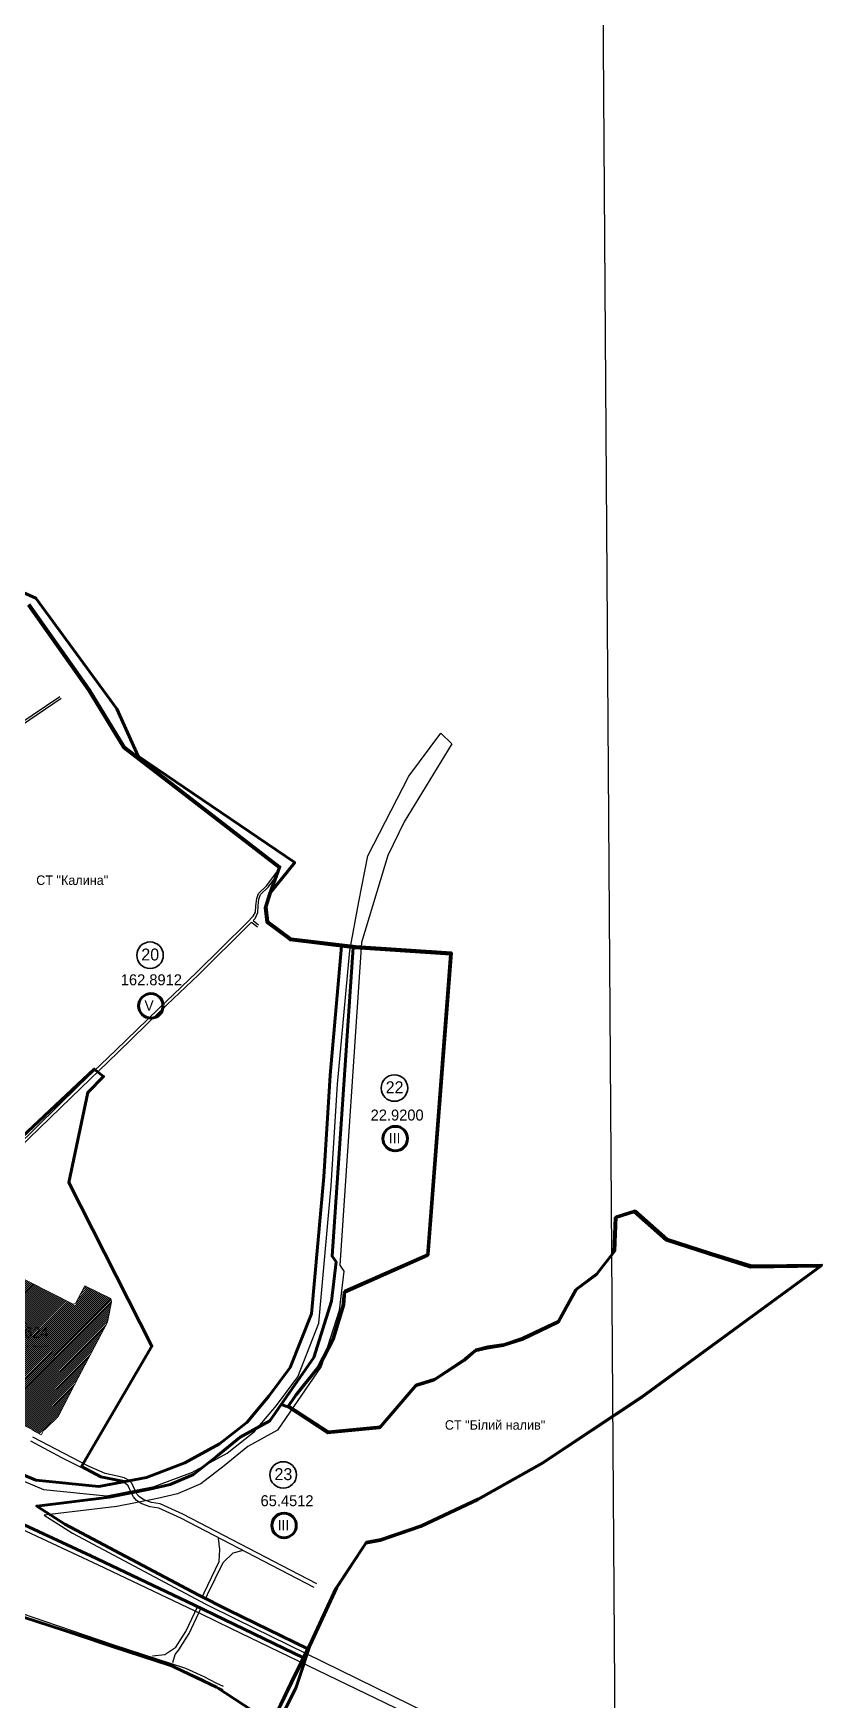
# Model space of a CAD drawing. Header units: millimetres. Extents: x 1378883 to 1389513, y 5662980 to 5673292.
# Drawn here: x 1387423 to 1389513, y 5665288 to 5669708 of the extents above; entities that cross this region are included whole.
import ezdxf
from ezdxf.enums import TextEntityAlignment as Align

# ---------------------------------------------------------------- set-up
doc = ezdxf.new("R2010")
doc.units = ezdxf.units.MM
doc.layers.add('_5Інше', color=252, linetype='Continuous', lineweight=25)
for name, color, linetype in [('N-raion', 1, 'Continuous'), ('PAY', 4, 'Continuous'), ('zona', 3, 'Continuous'), ('вулиці', 7, 'Continuous'), ('ВулНазва', 7, 'Continuous'), ('КартаСкан', 252, 'Continuous'), ('межа по генплану', 7, 'Continuous'), ('район', 6, 'Continuous')]:
    doc.layers.add(name, color=color, linetype=linetype)
picture_1 = doc.add_image_def('image1.tif', size_in_pixel=(29607, 29619))

# ---------------------------------------------------------------- blocks, each defined once
blk = doc.blocks.new('ЛвЗд')
at = {"layer": '_5Інше', "color": 204, "linetype": 'Continuous'}
for points in [[(51481.683, 25486.723), (51567.014, 25600.454)], [(51567.014, 25600.454), (51596.237, 25571.736)], [(51596.237, 25571.736), (51468.793, 25366.122)], [(51371.379, 25275.754), (51481.683, 25486.723)], [(51468.793, 25366.122), (51424.468, 25276.799)], [(51347.23, 25154.422), (51371.379, 25275.754)], [(51424.468, 25276.799), (51353.653, 25046.434)], [(51321.947, 25025.684), (51347.23, 25154.422)], [(51287.915, 24670.497), (51321.947, 25025.684)], [(51353.653, 25046.434), (51290.564, 24190.249)], [(51269.547, 24400.868), (51287.915, 24670.497)], [(51234.626, 24037.504), (51269.547, 24400.868)], [(51290.564, 24190.249), (51301.051, 24174.389)], [(51301.051, 24174.389), (51288.254, 24070.821)], [(51288.254, 24070.821), (51240.099, 23921.774)], [(51177.595, 23895.051), (51234.626, 24037.504)], [(51240.099, 23921.774), (51123, 23754)], [(51120.838, 23819.331), (51177.595, 23895.051)], [(51062.243, 23750.411), (51120.838, 23819.331)], [(50989.267, 23693.983), (51062.243, 23750.411)], [(51123, 23754), (51044, 23711)], [(50195.417, 23732.399), (50501.668, 23600.42)], [(50897, 23644), (50989.267, 23693.983)], [(51044, 23711), (50980.916, 23660.518)], [(50980.916, 23660.518), (50919.383, 23612.542)], [(50668.424, 23582.659), (50794.876, 23606.094)], [(50794.876, 23606.094), (50897, 23644)], [(50919.383, 23612.542), (50857.285, 23586.371)], [(50501.668, 23600.42), (50668.424, 23582.659)], [(50803.797, 23574.959), (50696.173, 23554.007)], [(50857.285, 23586.371), (50803.797, 23574.959)], [(50646.285, 23398.4), (50305.937, 23559.469)], [(50696.173, 23554.007), (50503.428, 23531.779)], [(50503.428, 23531.779), (50578.154, 23483.539)], [(50578.154, 23483.539), (50930.154, 23293.383)], [(50918.31, 23267.048), (50646.285, 23398.4)], [(50998.311, 23227.748), (50918.31, 23267.048)], [(50930.154, 23293.383), (51010.436, 23252.939)], [(51010.436, 23252.939), (51651.726, 22933.344)], [(51635.533, 22915.415), (50998.311, 23227.748)]]:
    blk.add_lwpolyline(points, dxfattribs=at)

msp = doc.modelspace()

# ---------------------------------------------------------------- hatches: boundary and pattern name
at = {"layer": 'вулиці', "lineweight": -2}
h = msp.add_hatch(dxfattribs=at)
h.set_pattern_fill('ANSI31', color=12, scale=30, style=0)
h.set_pattern_definition([(45, (2.4066, 2.8008), (-2.6516504294, 2.6516504294), [])])
h.paths.add_polyline_path([(1387214.3, 5666111.2), (1387354.5, 5666036.8), (1387370, 5666034.5), (1387382.4, 5666023.6), (1387420.1, 5666004.1), (1387419.6, 5666003.1), (1387440.9, 5665991.9), (1387455.3, 5666006.5), (1387489.2, 5666038.8), (1387533.8, 5666126.1), (1387620.1, 5666289.4), (1387630.6, 5666342.9), (1387628.2, 5666351.6), (1387560.1, 5666385.8), (1387532.7, 5666334.5), (1387354.8, 5666425.5), (1387349.8, 5666421.8), (1387339.9, 5666400.2), (1387337.5, 5666394.7), (1387344.2, 5666391), (1387341.4, 5666385.4), (1387334.9, 5666388.5)])
h.paths.add_polyline_path([(1387362, 5666220.6), (1387479.1, 5666220.6), (1387479.1, 5666229.4), (1387362, 5666229.4)], flags=24)

# ---------------------------------------------------------------- linework, layer by layer
at = {"layer": 'N-raion', "color": 1, "lineweight": 35}
for centre in [(1387732.6, 5667262.4), (1388380.5, 5666910.2), (1388085.7, 5665883.8)]:
    msp.add_circle(centre, 35.2, dxfattribs=at)
at = {"layer": 'zona', "color": 3, "lineweight": 60}
for centre in [(1387734.9, 5667128.2), (1388382.7, 5666776), (1388087.9, 5665749.7)]:
    msp.add_circle(centre, 32.5, dxfattribs=at)
at = {"layer": 'вулиці', "color": 7}
for points in [[(1386711.8, 5667445.6), (1386786.5, 5667506.3), (1386860.3, 5667573.1), (1386909.2, 5667623.4), (1386933, 5667634.4), (1387047.2, 5667641.9), (1387052.3, 5667645.3), (1387077.7, 5667663.3), (1387106.5, 5667682.2), (1387167.4, 5667726.2), (1387259.8, 5667786.6), (1387347.1, 5667849.5), (1387493.5, 5667949)], [(1386715.6, 5667441), (1386790.4, 5667501.8), (1386864.5, 5667568.7), (1386912.7, 5667618.4), (1386934.5, 5667628.5), (1387049.1, 5667636), (1387055.7, 5667640.3), (1387081.1, 5667658.3), (1387109.9, 5667677.2), (1387170.8, 5667721.3), (1387263.2, 5667781.7), (1387350.6, 5667844.6), (1387496.9, 5667944)], [(1387360.2, 5666725.8), (1387385.4, 5666751.4), (1387548.7, 5666910.2), (1387647.4, 5667004.8), (1387760.6, 5667114.6), (1387861.2, 5667210.9), (1387995.3, 5667343.8), (1388001.9, 5667350.4)], [(1387372.5, 5666752.8), (1387376.4, 5666752.8), (1387543.1, 5666915.9), (1387641.9, 5667010.6), (1387755, 5667120.4), (1387855.6, 5667216.7), (1387989.7, 5667349.5), (1388006, 5667365.8)], [(1385687.6, 5666223.8), (1385820.5, 5666092.9), (1385941.7, 5665969.6), (1385978.8, 5665931.6), (1386001.3, 5665909.7), (1386024.8, 5665893.6), (1386063, 5665880.1), (1386157.8, 5665855.6), (1386384.9, 5665798.3), (1386584.5, 5665747.5), (1386943.9, 5665655.8), (1387085.7, 5665620.3), (1387277.2, 5665555.9), (1387452.9, 5665495.6), (1387633.6, 5665434.4), (1387826.9, 5665371.1), (1387874.8, 5665349.5), (1387907.1, 5665332.7), (1387926.6, 5665323.4)], [(1388174.9, 5665595.3), (1388104.9, 5665630.9), (1387819.4, 5665779.7), (1387759.7, 5665806.9), (1387736.3, 5665810.5), (1387716.2, 5665818), (1387704.7, 5665825.3), (1387698.3, 5665832.3), (1387693.3, 5665842.8), (1387684.3, 5665861.9), (1387674.5, 5665870.7), (1387663.6, 5665876.5), (1387646.3, 5665880.4), (1387613.6, 5665888), (1387570.9, 5665906.3), (1387504.7, 5665940.3), (1387421.8, 5665984.3)], [(1385932.3, 5665964.8), (1385934.2, 5665962.9), (1385972.3, 5665925.6), (1385993.9, 5665904.6), (1386020, 5665886.9), (1386059.8, 5665872.2), (1386155.9, 5665847.8), (1386382.9, 5665790.5), (1386582.5, 5665739.7), (1386942, 5665648.1), (1387083.4, 5665612.7), (1387274.6, 5665548.4), (1387450.3, 5665488.1), (1387631, 5665426.8), (1387824, 5665363.7), (1387871.3, 5665342.3), (1387903.5, 5665325.5), (1387925.5, 5665315)], [(1388167.7, 5665585.5), (1388099.4, 5665620.3), (1387814.1, 5665768.9), (1387756.3, 5665795.3), (1387733.3, 5665798.9), (1387710.8, 5665807.2), (1387696.9, 5665816), (1387688.3, 5665825.5), (1387682.4, 5665837.6), (1387674.5, 5665854.6), (1387667.6, 5665860.8), (1387659.4, 5665865.1), (1387643.6, 5665868.7), (1387609.8, 5665876.6), (1387565.8, 5665895.4), (1387499.1, 5665929.6), (1387416.2, 5665973.7)], [(1387871.7, 5665561.6), (1387876.2, 5665571.2), (1387916.3, 5665653.9), (1387917.8, 5665685.9), (1387914.3, 5665716.1)], [(1387880.6, 5665557.2), (1387885.2, 5665566.9), (1387926.2, 5665651.4), (1387952.9, 5665677.2), (1387977.1, 5665683.3)], [(1387739.1, 5665404), (1387772.2, 5665407.2), (1387801.3, 5665427.2), (1387827.9, 5665468.4), (1387859.5, 5665535.7)], [(1387792.9, 5665386.4), (1387799, 5665407.8), (1387808.6, 5665420.1), (1387836.7, 5665463.6), (1387868.5, 5665531.3)]]:
    msp.add_lwpolyline(points, dxfattribs=at)
at = {"layer": 'вулиці', "color": 1}
for points in [[(1388006, 5667365.8), (1388012.6, 5667376.9), (1388013, 5667393.8), (1388015.5, 5667413.1), (1388020.4, 5667426.5), (1388041.3, 5667447), (1388073.8, 5667489.8)], [(1388011.6, 5667360.2), (1388018.6, 5667375.6), (1388018.9, 5667393.4), (1388021.4, 5667411.6), (1388025.6, 5667423.2), (1388045.8, 5667443), (1388062.7, 5667465.3)], [(1388001.9, 5667350.4), (1388017.8, 5667337.9)], [(1388006.1, 5667354.7), (1388011.6, 5667360.2)], [(1388006.1, 5667354.7), (1388020.3, 5667343.5)]]:
    msp.add_lwpolyline(points, dxfattribs=at)
at = {"layer": 'ВулНазва', "color": 7, "lineweight": 9}
msp.add_lwpolyline([(1387444.3, 5665990.1), (1387419.6, 5666003.1), (1387420.1, 5666004.1), (1387382.4, 5666023.6), (1387375.4, 5666029.8), (1387364.4, 5666035.3), (1387354.5, 5666036.8), (1387214.3, 5666111.2), (1387339.9, 5666400.2), (1387349.8, 5666421.8), (1387354.8, 5666425.5), (1387528.7, 5666336.5), (1387534.7, 5666338.2), (1387560.1, 5666385.8), (1387628.2, 5666351.6), (1387630.6, 5666342.9), (1387620.1, 5666289.4), (1387533.8, 5666126.1), (1387489.2, 5666038.8), (1387455.3, 5666006.5), (1387450.2, 5666001.3), (1387444.3, 5665990.1)], close=True, dxfattribs=at)
at = {"layer": 'межа по генплану', "color": 3, "lineweight": 70}
for points in [[(1387305.8, 5668264.4), (1387429.9, 5668210.1), (1387644.7, 5667915.7), (1387700.9, 5667790.2), (1388116.4, 5667508.4), (1388049.2, 5667425.2), (1388038.2, 5667387.9), (1388042.5, 5667348.9), (1388104, 5667302.9), (1388275.4, 5667282.5), (1388529.1, 5667265.6), (1388467.9, 5666465.7), (1388246.9, 5666368.1), (1388243.7, 5666332.6), (1388216.5, 5666241.8), (1388179.2, 5666170.6), (1388118.3, 5666094.7), (1388097.5, 5666064.7), (1388203, 5665995.1), (1388341.2, 5666008.8), (1388436.7, 5666119.8), (1388484.9, 5666135.3), (1388565, 5666187.7), (1388594.6, 5666213.2), (1388625.9, 5666220.5), (1388669.1, 5666227.3), (1388718.8, 5666243.4), (1388814.3, 5666288.9), (1388861.6, 5666375), (1388915.7, 5666415), (1388962.1, 5666475.2), (1388965.7, 5666565.6), (1389016.4, 5666581.4), (1389101.3, 5666506.2), (1389215.8, 5666469.1), (1389324.8, 5666435.4), (1389510.9, 5666437.8), (1389034.6, 5666088.7), (1388770.6, 5665913.1), (1388600.6, 5665817.5), (1388450.6, 5665747.3), (1388342.3, 5665709.7), (1388304.4, 5665703.1), (1388225.6, 5665582.3), (1388159.7, 5665440.8), (1388119.2, 5665318), (1388045.9, 5665172.9)], [(1387409.5, 5668191.4), (1387569.6, 5667964.8), (1387662.3, 5667812.3), (1388074.7, 5667494.4), (1388049.2, 5667425.2), (1388038.2, 5667387.9), (1388042.5, 5667348.9), (1388104, 5667302.9), (1388275.4, 5667282.5), (1388529.1, 5667265.6), (1388467.9, 5666465.7), (1388246.9, 5666368.1), (1388243.7, 5666332.6), (1388216.5, 5666241.8), (1388179.2, 5666170.6), (1388118.3, 5666094.7), (1388097.5, 5666064.7), (1388203, 5665995.1), (1388341.2, 5666008.8), (1388436.7, 5666119.8), (1388484.9, 5666135.3), (1388565, 5666187.7), (1388594.6, 5666213.2), (1388625.9, 5666220.5), (1388669.1, 5666227.3), (1388718.8, 5666243.4), (1388814.3, 5666288.9), (1388861.6, 5666375), (1388915.7, 5666415), (1388962.1, 5666475.2), (1388965.7, 5666565.6), (1389016.4, 5666581.4), (1389101.3, 5666506.2), (1389215.8, 5666469.1), (1389324.8, 5666435.4), (1389510.9, 5666437.8), (1389034.6, 5666088.7), (1388770.6, 5665913.1), (1388600.6, 5665817.5), (1388450.6, 5665747.3), (1388342.3, 5665709.7), (1388304.4, 5665703.1), (1388225.6, 5665582.3), (1388159.7, 5665440.8), (1388106.1, 5665331), (1388041.9, 5665198.3)], [(1387409.5, 5668191.4), (1387569.6, 5667964.8), (1387662.3, 5667812.3), (1388074.7, 5667494.4), (1388049.2, 5667425.2), (1388038.2, 5667387.9), (1388042.5, 5667348.9), (1388104, 5667302.9), (1388275.4, 5667282.5), (1388529.1, 5667265.6), (1388467.9, 5666465.7), (1388246.9, 5666368.1), (1388243.7, 5666332.6), (1388216.5, 5666241.8), (1388179.2, 5666170.6), (1388118.3, 5666094.7), (1388097.5, 5666064.7), (1388203, 5665995.1), (1388341.2, 5666008.8), (1388436.7, 5666119.8), (1388484.9, 5666135.3), (1388565, 5666187.7), (1388594.6, 5666213.2), (1388625.9, 5666220.5), (1388669.1, 5666227.3), (1388718.8, 5666243.4), (1388814.3, 5666288.9), (1388861.6, 5666375), (1388915.7, 5666415), (1388962.1, 5666475.2), (1388965.7, 5666565.6), (1389016.4, 5666581.4), (1389101.3, 5666506.2), (1389215.8, 5666469.1), (1389324.8, 5666435.4), (1389510.9, 5666437.8), (1389034.6, 5666088.7), (1388770.6, 5665913.1), (1388600.6, 5665817.5), (1388450.6, 5665747.3), (1388342.3, 5665709.7), (1388304.4, 5665703.1), (1388225.6, 5665582.3), (1388159.7, 5665440.8), (1388106.1, 5665331), (1388041.9, 5665198.3)]]:
    msp.add_lwpolyline(points, dxfattribs=at)
at = {"layer": 'межа по генплану', "color": 5, "lineweight": 70}
msp.add_lwpolyline([(1387409.5, 5668191.4), (1387569.6, 5667964.8), (1387662.3, 5667812.3), (1388074.7, 5667494.4), (1388049.2, 5667425.2), (1388038.2, 5667387.9), (1388042.5, 5667348.9), (1388104, 5667302.9), (1388275.4, 5667282.5), (1388529.1, 5667265.6), (1388467.9, 5666465.7), (1388246.9, 5666368.1), (1388243.7, 5666332.6), (1388216.5, 5666241.8), (1388179.2, 5666170.6), (1388118.3, 5666094.7), (1388097.5, 5666064.7), (1388203, 5665995.1), (1388341.2, 5666008.8), (1388436.7, 5666119.8), (1388484.9, 5666135.3), (1388565, 5666187.7), (1388594.6, 5666213.2), (1388625.9, 5666220.5), (1388669.1, 5666227.3), (1388718.8, 5666243.4), (1388814.3, 5666288.9), (1388861.6, 5666375), (1388915.7, 5666415), (1388962.1, 5666475.2), (1388965.7, 5666565.6), (1389016.4, 5666581.4), (1389101.3, 5666506.2), (1389215.8, 5666469.1), (1389324.8, 5666435.4), (1389510.9, 5666437.8), (1389034.6, 5666088.7), (1388770.6, 5665913.1), (1388600.6, 5665817.5), (1388450.6, 5665747.3), (1388342.3, 5665709.7), (1388304.4, 5665703.1), (1388225.6, 5665582.3), (1388159.7, 5665440.8), (1388106.1, 5665331), (1388041.9, 5665198.3)], dxfattribs=at)
msp.add_lwpolyline([(1387409.5, 5668191.4), (1387569.6, 5667964.8), (1387662.3, 5667812.3), (1388074.7, 5667494.4), (1388049.2, 5667425.2), (1388038.2, 5667387.9), (1388042.5, 5667348.9), (1388104, 5667302.9), (1388275.4, 5667282.5), (1388529.1, 5667265.6), (1388467.9, 5666465.7), (1388246.9, 5666368.1), (1388243.7, 5666332.6), (1388216.5, 5666241.8), (1388179.2, 5666170.6), (1388118.3, 5666094.7), (1388097.5, 5666064.7), (1388203, 5665995.1), (1388341.2, 5666008.8), (1388436.7, 5666119.8), (1388484.9, 5666135.3), (1388565, 5666187.7), (1388594.6, 5666213.2), (1388625.9, 5666220.5), (1388669.1, 5666227.3), (1388718.8, 5666243.4), (1388814.3, 5666288.9), (1388861.6, 5666375), (1388915.7, 5666415), (1388962.1, 5666475.2), (1388965.7, 5666565.6), (1389016.4, 5666581.4), (1389101.3, 5666506.2), (1389215.8, 5666469.1), (1389324.8, 5666435.4), (1389510.9, 5666437.8), (1389034.6, 5666088.7), (1388770.6, 5665913.1), (1388600.6, 5665817.5), (1388450.6, 5665747.3), (1388342.3, 5665709.7), (1388304.4, 5665703.1), (1388225.6, 5665582.3), (1388159.7, 5665440.8), (1388106.1, 5665331), (1388041.9, 5665198.3)], dxfattribs=at)
at = {"layer": 'межа по генплану', "color": 2, "lineweight": 70}
msp.add_lwpolyline([(1387409.5, 5668191.4), (1387569.6, 5667964.8), (1387662.3, 5667812.3), (1388074.7, 5667494.4), (1388049.2, 5667425.2), (1388038.2, 5667387.9), (1388042.5, 5667348.9), (1388104, 5667302.9), (1388275.4, 5667282.5), (1388529.1, 5667265.6), (1388467.9, 5666465.7), (1388246.9, 5666368.1), (1388243.7, 5666332.6), (1388216.5, 5666241.8), (1388179.2, 5666170.6), (1388118.3, 5666094.7), (1388097.5, 5666064.7), (1388203, 5665995.1), (1388341.2, 5666008.8), (1388436.7, 5666119.8), (1388484.9, 5666135.3), (1388565, 5666187.7), (1388594.6, 5666213.2), (1388625.9, 5666220.5), (1388669.1, 5666227.3), (1388718.8, 5666243.4), (1388814.3, 5666288.9), (1388861.6, 5666375), (1388915.7, 5666415), (1388962.1, 5666475.2), (1388965.7, 5666565.6), (1389016.4, 5666581.4), (1389101.3, 5666506.2), (1389215.8, 5666469.1), (1389324.8, 5666435.4), (1389510.9, 5666437.8), (1389034.6, 5666088.7), (1388770.6, 5665913.1), (1388600.6, 5665817.5), (1388450.6, 5665747.3), (1388342.3, 5665709.7), (1388304.4, 5665703.1), (1388225.6, 5665582.3), (1388159.7, 5665440.8), (1388106.1, 5665331), (1388041.9, 5665198.3)], dxfattribs=at)
at = {"layer": 'межа по генплану', "color": 1, "lineweight": 70}
msp.add_lwpolyline([(1387411.9, 5668194.2), (1387572, 5667967.6), (1387664.7, 5667815.1), (1388077.1, 5667497.2), (1388051.6, 5667428), (1388040.6, 5667390.8), (1388044.9, 5667351.7), (1388106.4, 5667305.7), (1388277.8, 5667285.3), (1388531.5, 5667268.4), (1388470.3, 5666468.5), (1388249.3, 5666370.9), (1388246.1, 5666335.4), (1388218.9, 5666244.6), (1388181.6, 5666173.4), (1388120.8, 5666097.5), (1388099.9, 5666067.5), (1388205.4, 5665997.9), (1388343.6, 5666011.6), (1388439.1, 5666122.6), (1388487.3, 5666138.1), (1388567.4, 5666190.5), (1388597, 5666216), (1388628.3, 5666223.3), (1388671.5, 5666230.1), (1388721.3, 5666246.2), (1388816.7, 5666291.7), (1388864, 5666377.8), (1388918.1, 5666417.8), (1388964.5, 5666478), (1388968.1, 5666568.4), (1389018.8, 5666584.2), (1389103.7, 5666509), (1389218.2, 5666471.9), (1389327.2, 5666438.2), (1389513.3, 5666440.6), (1389037, 5666091.5), (1388773, 5665915.9), (1388603, 5665820.3), (1388453, 5665750.1), (1388344.7, 5665712.5), (1388306.8, 5665705.9), (1388228, 5665585.1), (1388162.1, 5665443.6), (1388108.5, 5665333.8), (1388044.3, 5665201.1)], dxfattribs=at)
at = {"layer": 'район', "color": 6, "lineweight": 100}
for points in [[(1387122.9, 5666000.2), (1387429.9, 5665870), (1387596.8, 5665853.2), (1387723.1, 5665877.4), (1387825, 5665915.9), (1387917, 5665966.4), (1387989.6, 5666023.3), (1388047.8, 5666092.6), (1388104.1, 5666168.6), (1388160.3, 5666311.4), (1388193.1, 5666675), (1388209.9, 5666944.7), (1388240.6, 5667286.7)], [(1388270.8, 5667283.1), (1388215.3, 5666464.5), (1388225.9, 5666448.7), (1388213.7, 5666345), (1388166.5, 5666195.7), (1388050.3, 5666027.2), (1387971.6, 5665983.8), (1387908.8, 5665932.9), (1387847.6, 5665884.6), (1387785.6, 5665858.1), (1387732.2, 5665846.3), (1387624.7, 5665824.7), (1387432.1, 5665801.4), (1387507.1, 5665753.6), (1387860.2, 5665565.5), (1387940.7, 5665525.5), (1388150.7, 5665422.4)], [(1387663.7, 5665866), (1387602.3, 5665879), (1387550.9, 5665906.3), (1387737.5, 5666225.3), (1387517.1, 5666659.2), (1387567.5, 5666898.7), (1387609.4, 5666941.2), (1387584.5, 5666960.5), (1387334.7, 5666725.7)], [(1388097.5, 5666064.7), (1388080.5, 5666071)], [(1388139.1, 5665398.7), (1387928.8, 5665500.3), (1387848.5, 5665539.1), (1387575.7, 5665668.8), (1387234.4, 5665827.9)], [(1387849, 5664636.9), (1387291.3, 5664441.8), (1387174.1, 5664407.7), (1387119.6, 5664401.5), (1386937.3, 5664396.3), (1386772.7, 5664410.9), (1386703.5, 5664425.1), (1386599.7, 5664455.1), (1386479.6, 5664509.2), (1386411.5, 5664547.3), (1386497.3, 5664703), (1386563.7, 5664755.7), (1386633.9, 5664938.5), (1386675.5, 5665055.6), (1386711, 5665146.9), (1386949.4, 5665078.3), (1387047.7, 5665619.9), (1387780.2, 5665381.6), (1387908.6, 5665320.7), (1388054.9, 5665225.2)]]:
    msp.add_lwpolyline(points, dxfattribs=at)

# ---------------------------------------------------------------- block references
at = {"layer": 'ВулНазва', "color": 7, "lineweight": 9, "rotation": 0.3369352804470327}
msp.add_blockref('ЛвЗд', (1337088, 5641948.4), dxfattribs=at)

# ---------------------------------------------------------------- texts
at = {"layer": 'N-raion', "color": 1, "lineweight": 35}
for s, p in [('20', (1387709.5, 5667248.5)), ('22', (1388357.4, 5666896.3)), ('23', (1388062.6, 5665870))]:
    msp.add_text(s, height=31.73, dxfattribs=at).set_placement(p)
for s, p in [('162.8912', (1387736.1, 5667182.8)), ('22.9200', (1388387.7, 5666824)), ('50.8624', (1387393.5, 5666247.2)), ('65.4512', (1388095.8, 5665800.9))]:
    msp.add_text(s, height=29.05, dxfattribs=at).set_placement(p, align=Align.CENTER)
at = {"layer": 'PAY', "color": 7}
for s, p in [('СТ "Калина"', (1387526.2, 5667461.6)), ('СТ "Білий налив"', (1388647.3, 5666017.2))]:
    msp.add_text(s, height=25, dxfattribs=at).set_placement(p, align=Align.MIDDLE)
at = {"layer": 'zona', "color": 3, "lineweight": 60}
for s, height, p in [('V', 27.7, (1387717.7, 5667115.4)), ('ІІІ', 27.66, (1388365.6, 5666763.2)), ('ІІІ', 27.66, (1388070.8, 5665736.8))]:
    msp.add_text(s, height=height, dxfattribs=at).set_placement(p)
at = {"layer": 'ВулНазва', "color": 7, "lineweight": 9}
msp.add_text('ВАТ "Ковельнафтопродукт"', height=5, dxfattribs=at).set_placement((1387420.6, 5666225), align=Align.MIDDLE)

# ---------------------------------------------------------------- pictures from other files: only their frames are drawn
at = {"layer": 'КартаСкан'}
image = msp.add_image(picture_1, insert=(1378952, 5663192.3), size_in_units=(10026.9, 10031), rotation=0.39543, dxfattribs=at)
image.dxf.flags = 15

doc.saveas('drawing.dxf')
